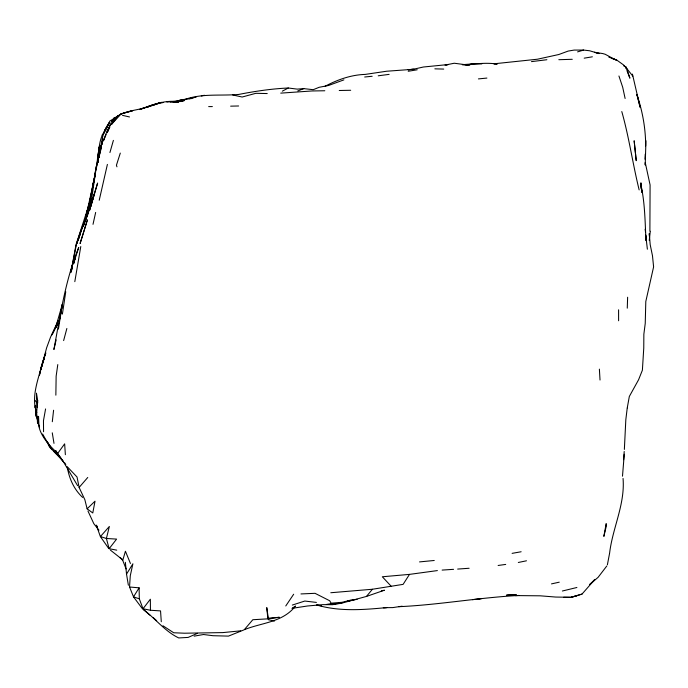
<?xml version="1.0" encoding="UTF-8"?>
<svg xmlns="http://www.w3.org/2000/svg" width="688" height="688" viewBox="0 0 688 688"><rect width="100%" height="100%" fill="white"/><g stroke="black" fill="none" stroke-linecap="round" stroke-linejoin="round"><path stroke-width="1.03" d="M649.893 231.022L650.091 184.969L645.249 162.6L645.224 165.008L645.937 140.722M627.267 308.172L627.628 297.233M55.857 395.17L56.141 376.181L57.792 364.58M645.662 145.908C645.671 128.536 642.489 110.94 636.839 94.48L640.132 107.294L632.427 74.089M644.983 159.22L645.249 154.095M624.265 454.218L622.494 476.199M623.646 459.713L624.197 451.483M161.284 621.754L160.545 610.901L150.44 610.256L143.018 608.768L139.303 598.852L133.515 596.849L129.542 587.01L130.29 575.693L132.896 563.79L126.523 574.119L128.372 585.256M35.372 405.335L35.217 407.735L36.825 412.74M36.602 413.35L36.387 416.395L38.287 418.82L36.387 416.395L35.647 408.354M624.36 449.419L625.822 419.732L627.207 408.216M98.221 158.137C99.055 149.098 99.038 138.933 104.628 131.279M96.913 165.189L97.851 154.31L100.138 145.658M649.248 240.465L650.289 231.271M97.988 160.33L97.765 162.42L98.092 159.289M97.782 162.17L97.997 160.209L97.808 162.119M35.449 405.636L35.217 407.735C32.577 393.132 38.356 379.002 41.796 365.07L39.68 374.195M52.297 421.727L53.587 410.237M71.638 269.558L71.887 267.572M72.008 266.574L76.015 244.696L90.644 199.726L88.829 206.538M97.24 164.484L99.184 153.493L98.358 158.335M62.393 314.081L65.747 291.772M93.172 185.227L92.88 187.231L93.181 185.313M93.465 183.223L96.251 166.487M72.154 267.615L72.421 265.817L71.793 270.049M93.473 183.343L94.058 179.413L89.38 203.338L91.091 195.057M71.027 271.622L71.664 267.391L70.941 272.328L76.385 244.507L79.877 233.851L88.288 212.678L91.616 202.255L83.472 225.621L92.321 199.658L89.517 210.373L92.373 198.204L89.578 210.167M36.068 410.985L35.656 414.795L38.021 421.409L37.806 419.448M58.42 329.088L62.238 304.93M97.705 162.213L98.031 160.278M80.78 246.528L74.811 281.65M94.445 177.031L96.819 163.821L102.968 138.916M92.94 184.135L95.297 174.382L86.077 215.972M100.422 151.326L100.775 149.313M101.136 147.292L101.85 143.267L101.153 147.18M45.58 408.939L43.464 420.678L43.559 431.737M100.448 151.102L100.801 149.141M97.67 161.826L99.184 153.493L98.307 158.214L99.175 146.854L98.066 156.735L98.676 153.708M627.25 407.915L629.322 396.469L638.567 379.776L642.386 370.204L643.762 348.076L643.856 334.239L645.241 323.394L645.8 301.507L653.6 266.892L652.491 255.824L650.194 244.644L649.266 233.593L649.532 237.609M607.384 564.796L609.448 554.012M94.548 177.452L91.306 194.016M62.298 304.741L59.28 320.84L62.204 306.014M97.679 161.947L102.125 142.407L98.711 155.479M107.397 164.406L99.227 200.225M108.919 123.685C100.835 133.119 101.936 146.363 98.891 157.69L100.792 147.413L95.718 171.174L91.427 200.526L89.956 208L91.427 200.526L87.539 215.301M93.009 224.34L95.658 212.429M56.132 339.924L53.896 349.521C60.338 315.035 65.317 280.128 78.733 247.439L73.444 263.865M609.577 553.427C612.475 528.049 625.186 504.467 623.053 478.461M39.448 375.209L41.899 364.459L45.726 352.755M88.055 209.935L90.782 197.989L88.795 206.288M86.783 213.495L88.7 205.695L86.516 214.054L89.904 201.73L86.559 213.856M98.934 154.559L102.108 142.476M66.865 328.486L63.631 340.586M86.8 213.916L87.608 211.001M109.925 152.53L113.4 140.361M62.264 304.509L55.565 327.858L58.033 321.158M75.302 257.63L73.659 263.306L73.9 262.489M126.102 568.933L122.739 560.402L125.422 551.234L130.453 563.506M73.453 263.814L75.276 257.708M44.866 356.178L45.769 353.159M84.615 229.095L87.402 219.833L80.083 243.526L84.306 230.119M82.319 226.98L78.2 239.845L82.319 226.98L87.23 216.307M44.256 358.113L41.504 366.842L44.505 356.952L40.833 369.671L46.638 347.784L50.534 337.163L58.007 321.124M120.297 153.097L116.435 165.197L116.96 166.831M83.248 226.197L87.591 213.246L83.239 226.24M85.475 217.081L88.408 208.077M101.643 143.792L102.271 141.874M101.652 143.749L102.985 139.75M81.623 229.181L76.755 243.621L80.247 234.101M86.826 213.306L87.746 210.777M106.107 134.538L103.363 140.98L107.285 130.367L110.39 124.915M107.285 131.778L108.463 129.017M109.813 127.271L107.13 132.767L111.602 121.458L117.502 116.263L119.359 115.455M57.328 323.893L51.944 334.875L56.906 325.114M103.518 133.756L109.435 122.533L103.518 133.756L102.159 135.175L102.529 134.719M55.203 328.236L56.941 324.977M55.616 327.462L56.846 325.157M611.684 58.368L616.654 59.994L623.526 64.913L626.639 68.232L629.898 78.183L626.957 70.683M109.031 123.582L104.301 131.296L109.96 120.959L119.334 115.274M133.515 596.849L139.114 587.827L129.542 587.01M437.387 570.584L409.489 574.385L403.116 584.361L372.389 589.255L330.782 592.738M285.769 605.965L293.673 594.226M268.311 618.22L279.302 617.282L267.864 618.847L266.763 607.599L268.311 618.22L267.864 618.847L252.831 619.725L244.309 629.692C262.24 622.459 282.519 622.494 295.505 606.059L292.159 608.269M57.697 453.409L64.646 443.837L65.369 454.699M143.018 608.768L150.362 599.196L150.44 610.256M606.807 565.983L598.096 577.335L589.685 584.576M109.134 548.714L116.599 539.1L106.399 538.489L100.422 536.554L109.358 526.475L106.399 538.489L109.134 548.714L116.728 550.151M292.168 608.321L307.562 605.982L322.982 604.632L332.407 604.709L341.79 603.161L366.498 596.419L372.389 589.255M87.118 508.828L95.021 501.174L92.785 512.964L87.118 508.828L84.865 499.737L79.12 487.448L87.754 477.472M589.668 584.516L594.853 579.459L582.005 594.097L571.152 597.296L555.698 597.055L540.209 595.817L515.321 595.576L518.718 595.473C478.564 597.588 438.927 604.907 398.773 606.696M114.294 119.824L111.602 121.458C119.746 111.198 132.982 111.112 144.506 107.887M282.347 91.16L288.298 88.004L297.199 89.122L303.761 88.632L313.221 89.681L319.18 87.29L328.563 85.475L343.871 79.877M325.183 86.224C337.576 79.679 351.069 74.829 365.208 74.407L386.613 71.234L413.17 69.299L423.438 67.003L448.258 64.543L446.142 64.93M197.465 633.338L188.142 637.415L178.725 637.939C164.957 631.335 155.634 618.882 143.68 609.749M243.741 629.984L228.442 636.116L212.979 635.703L203.519 634.517L194.136 636.142M297.801 90.936L303.761 88.632M116.195 117.485L113.391 118.405L117.476 117.123M366.498 596.419L384.42 590.218L381.298 590.923M292.314 605.07L304.801 601.045L316.411 602.413M151.532 105.728L159.943 103.028M156.787 104.034L145.546 107.638L150.534 106.047M144.557 107.947L139.569 109.521C152.203 104.851 165.111 99.64 178.914 101.824L173.686 102.125L183.077 100.826L179.955 101.575M179.929 101.506C198.531 92.691 218.956 96.157 238.702 94.445C255.085 91.237 271.614 88.761 288.298 88.004M150.595 106.012L142.175 108.609L144.704 107.878M577.585 51.892L583.57 50.061L589.616 50.766L599.119 53.578L594.544 52.314L602.722 53.561L605.165 54.257L616.465 60.338M563.653 597.27L571.152 597.296L582.005 594.097M571.152 597.296L577.137 595.705M180.703 101.557L184.694 100.508M172.92 102.065L182.277 99.657L191.677 98.53M182.277 99.657L176.291 101.179L166.892 102.073M351.138 600.005L341.988 602.31L331.134 603.178L329.672 600.753L315.052 593.323L300.957 593.933M562.388 591.009L576.897 587.492M196.218 97.077L189.045 98.659L194.042 97.558M201.292 95.95L204.413 95.254M551.492 583.888L559.258 582.177M518.322 562.474L526.475 560.797M445.024 65.093L454.252 63.236L469.758 65.274M353.795 599.893L347.767 601.08L357.141 599.274M512.104 553.358L521.143 551.759M466.197 65.025L472.355 63.941L481.781 63.907M240.697 630.827L222.86 632.599L184.427 633.209L173.703 632.762L162.953 625.762M408.208 71.268L417.229 69.772M466.094 64.99C476.371 63.606 486.898 62.574 497.235 64.018L493.829 63.821L537.448 59.22L558.802 54.515L568.142 51.084L574.145 50.078L583.57 50.061M584.198 58.162L592.377 56.803M402.153 606.188L392.762 607.599L383.336 607.676L386.733 607.59C363.341 609.792 339.296 611.787 316.428 604.907M472.355 63.941L462.327 64.672L465.561 64.982M498.121 565.476L505.706 564.418M478.47 598.964L481.858 598.508L472.458 599.695M378.228 75.8L389.124 74.373M531.48 61.628L546.883 59.727M162.884 102.512L160.88 102.727L162.97 102.589M434.248 560.479L419.534 561.907M478.427 78.905L486.906 78.071M364.683 76.996L372.156 76.273M414.073 69.196L408.053 69.72L413.17 69.299M335.624 603.694L326.37 604.485L341.79 603.161L337.679 603.514M409.489 574.385L382.33 576.768L391.042 586.107M457.658 569.071L469.121 568.262M280.747 93.129L311.956 90.971L324.813 90.756M442.126 570.085L453.547 569.329M572.261 59.297L558.819 59.701M170.289 102.082L178.656 101.85M230.635 106.158L238.641 105.978M339.244 90.498L350.691 90.274M208.67 106.597L212.36 106.588M267.236 93.551L255.833 93.319L242.167 97.017L232.69 94.961M434.859 68.843L443.726 69.084M317.245 605.019L321.477 605.801M268.346 619.682L274.417 621.075M122.49 115.343L129.499 116.96M608.837 57.138L616.654 59.994M623.775 65.936L626.209 67.037M110.45 550.142L122.292 559.49L120.065 557.572L122.739 560.402M149.855 615.141L142.184 608.433L133.936 597.451M153.321 617.704L156.658 620.705M56.416 453.925L53.483 451.01L63.52 461.614M59.349 456.841L61.542 459.025L49.553 447.148L46.922 441.679M67.157 466.619L77.039 477.016L79.12 487.448M626.226 68.809L625.487 66.925L626.639 68.232M82.646 497.415C74.115 489.581 69.299 478.848 67.364 467.565M37.032 402.876L35.062 400.433M625.487 66.925L632.831 76.144M98.96 530.164L93.835 523.714L87.944 510.978M38.855 423.516L38.545 416.369C36.103 431.419 47.309 443.631 57.379 453.108L55.719 450.821L63.881 462.525L77.641 485.702M55.719 450.821L63.64 462.198M100.672 536.993L108.472 548.147M38.631 424.35L37.479 422.638L37.247 417.633M97.378 526.767L96.311 525.116L100.319 536.442M64.681 462.835L65.799 464.624M47.773 442.479L51.918 449.599L44.617 437.645M42.604 433.99L44.522 437.422M37.935 422.389L39.586 427.085M618.933 75.99L622.709 87.299L625.117 98.487M37.057 407.442L36.473 393.149L37.238 399.203M639.152 189.905C632.736 163.933 629.107 137.351 621.789 111.568M38.941 425.554L36.584 413.78L37.616 399.995L37.702 403.022M52.262 432.821L53.991 443.364M647.374 249.219L645.714 234.918M641.861 192.305L641.01 185.253L641.156 185.966C645.017 203.889 645.034 222.31 646.015 240.542L645.697 235.296M641.913 192.184L640.915 182.827L641.164 188.83M125.362 562.337L126.523 574.119M645.516 231.959L645.31 229.001L645.507 232.148M599.386 369.138L600.022 380.025M139.114 587.827L139.303 598.852M618.589 309.806L618.607 320.771M605.801 525.606L603.866 536.399L606.429 525.572L606.162 523.62L605.801 525.606M94.204 194.171L90.739 206.753L97.619 183.025L91.108 204.37L94.204 194.171M114.956 119.798L111.353 124.597L120.839 113.959L132.621 110.716L120.839 113.959L114.956 119.798M154.895 104.352L148.909 106.21L161.482 102.349L154.895 104.352M516.06 594.544L506.652 595.163L516.06 594.544M635.592 154.456L634.147 140.756L636.228 160.674L635.592 154.456"/></g></svg>
